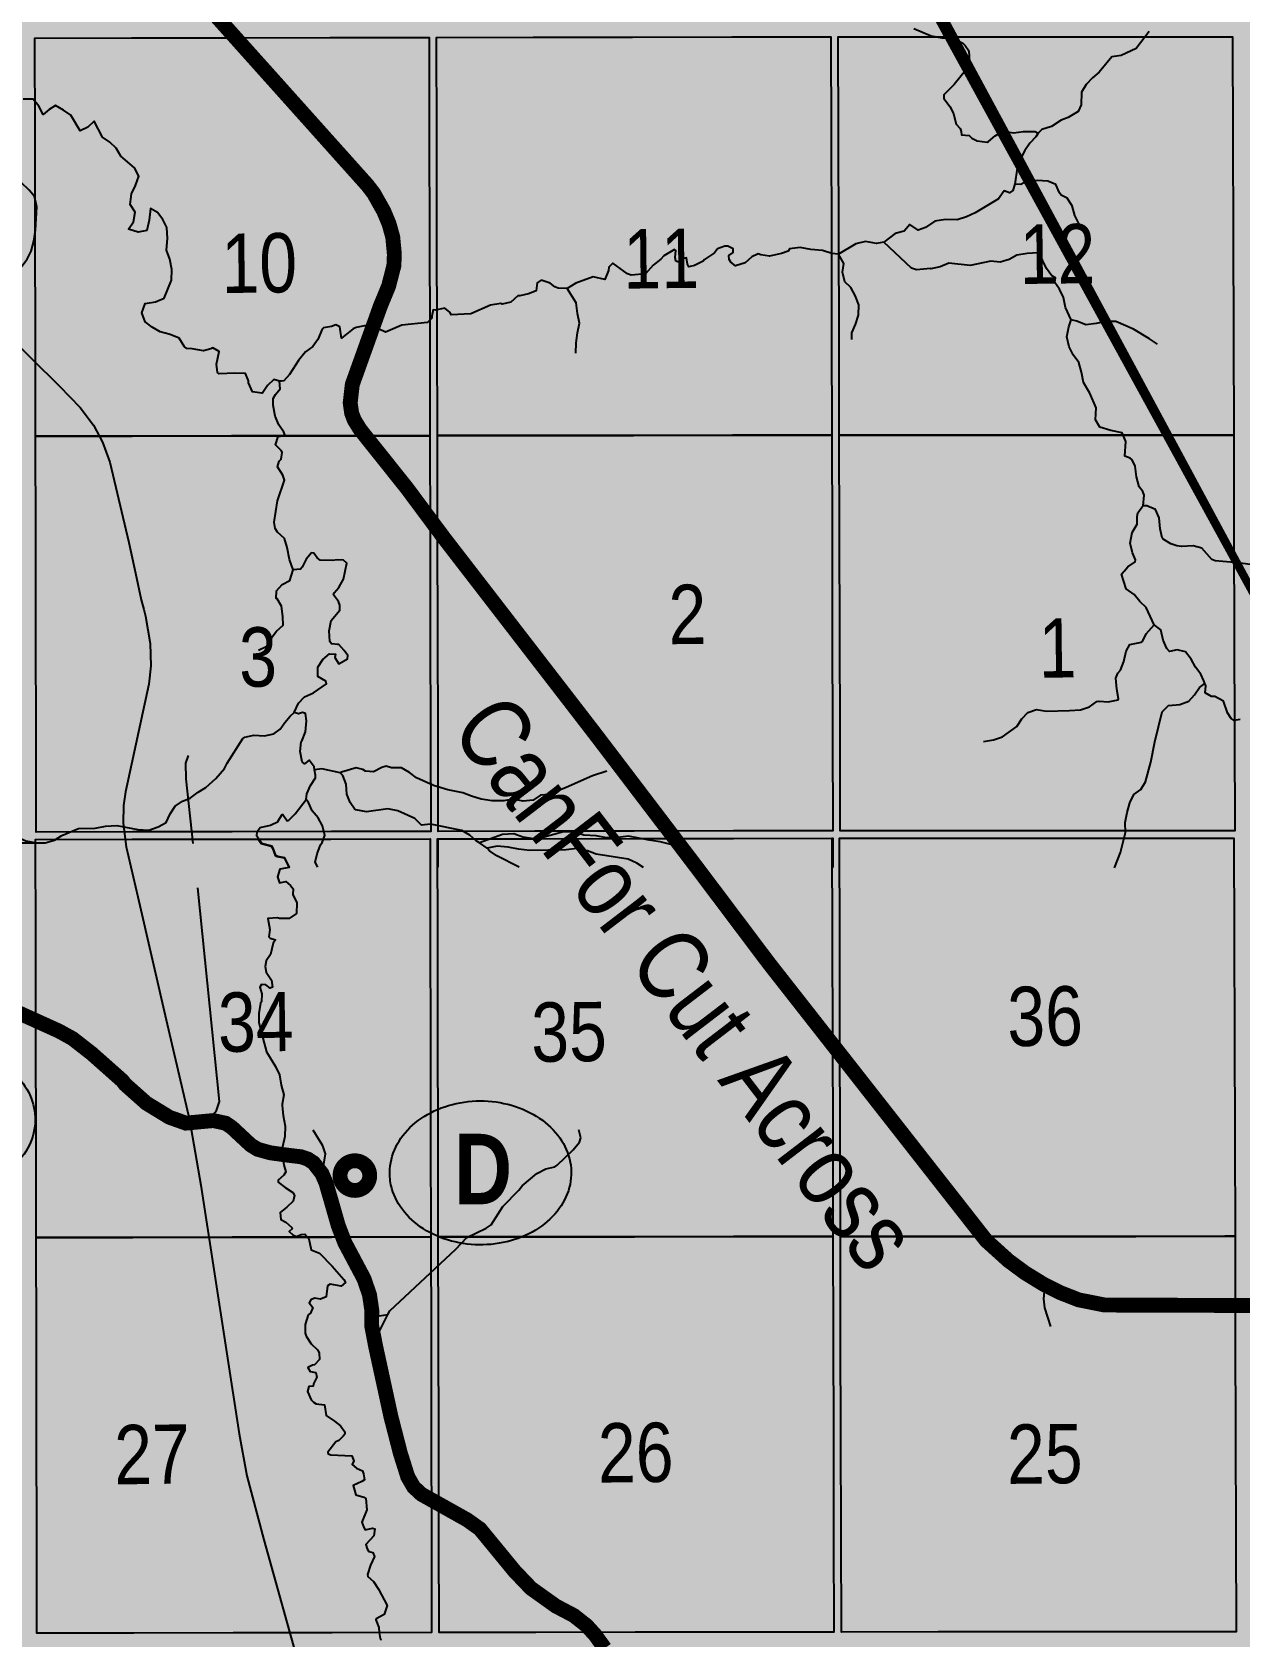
# Model space of a CAD drawing. Extents: x 399452 to 415540, y 6060435 to 6067869.
# Drawn here: x 410398.9 to 410561.2, y 6062655.2 to 6062870.9 of the extents above; entities that cross this region are included whole.
import ezdxf
from ezdxf.enums import TextEntityAlignment as Align

# ---------------------------------------------------------------- set-up
doc = ezdxf.new("R2010")
doc.units = 0
doc.header["$LTSCALE"] = 5
doc.linetypes.add('DASHED2', pattern=[9.525, 6.35, -3.175])
for name, color, linetype in [('33', 20, 'Continuous'), ('39', 28, 'Continuous'), ('P-PROPOSED', 10, 'Continuous'), ('Quarters', 8, 'Continuous'), ('RoadSeg', 57, 'DASHED2'), ('T-WATER', 160, 'Continuous')]:
    doc.layers.add(name, color=color, linetype=linetype)
doc.layers.add('ROUTE-MAP-BACKGROUND-H', color=7, linetype='Continuous', true_color=0xf0ebff)
doc.styles.add('120', font='ARIALN.TTF', dxfattribs={"height": 13})
doc.styles.add('BOLD', font='ARIALNB.TTF')
doc.styles.add('TXT', font='ARIALN.TTF', dxfattribs={"height": 0.2})
doc.linetypes.add('TRACKS', pattern='A,3.81,[130,ltypeshp1.shx,S=6.35,R=0,X=0,Y=0],3.81', length=7.62)

# ---------------------------------------------------------------- blocks, each defined once
blk = doc.blocks.new('AA')
at = {"const_width": 4}
blk.add_lwpolyline([(-1, 0, 1), (1, 0, 1)], format="xyb", close=True, dxfattribs=at)
blk.add_circle((0, 0), 2)
blk = doc.blocks.new('Route_Letters')
h = blk.add_hatch(color=255)
h.dxf.hatch_style = 1
edge = h.paths.add_edge_path()
edge.add_ellipse((-0.12, 0.46), major_axis=(-11.97, 0), ratio=0.789318, start_angle=0, end_angle=360)
at = {"color": 5}
blk.add_open_spline([(-12.34, 0.46), (-12.34, -0.25), (-12.24, -0.97), (-11.72, -2.79), (-11.14, -3.88), (-9.56, -5.81), (-8.54, -6.66), (-6.22, -8.02), (-4.9, -8.54), (-2.12, -9.17), (-0.66, -9.3), (2.22, -9.13), (3.64, -8.84), (6.27, -7.89), (7.48, -7.22), (9.54, -5.6), (10.38, -4.64), (11.6, -2.54), (11.97, -1.4), (12.18, 0.91), (12.02, 2.08), (11.2, 4.3), (10.54, 5.35), (8.8, 7.2), (7.72, 7.99), (5.29, 9.24), (3.93, 9.68), (1.11, 10.18), (-0.35, 10.23), (-3.22, 9.91), (-4.61, 9.55), (-7.16, 8.47), (-8.32, 7.75), (-10.24, 6.02), (-11, 5.02), (-12.05, 2.86), (-12.32, 1.7), (-12.34, 0.52), (-12.34, 0.49), (-12.34, 0.46)], degree=3, knots=[0, 0, 0, 0, 0.219529, 0.219529, 0.575727, 0.575727, 0.931924, 0.931924, 1.288121, 1.288121, 1.644318, 1.644318, 2.000515, 2.000515, 2.356712, 2.356712, 2.712909, 2.712909, 3.069107, 3.069107, 3.425304, 3.425304, 3.781501, 3.781501, 4.137698, 4.137698, 4.493895, 4.493895, 4.850092, 4.850092, 5.20629, 5.20629, 5.562487, 5.562487, 5.918684, 5.918684, 6.274881, 6.274881, 6.283185, 6.283185, 6.283185, 6.283185], dxfattribs=at)
at = {"color": 14, "style": 'BOLD'}
blk.add_attdef('A', text='', height=9.5, dxfattribs=at).set_placement((0.22, 0.98), align=Align.MIDDLE)

msp = doc.modelspace()

# ---------------------------------------------------------------- hatches: boundary and pattern name
at = {"layer": 'ROUTE-MAP-BACKGROUND-H'}
h = msp.add_hatch(color=256, dxfattribs=at)
h.dxf.hatch_style = 1
h.paths.add_polyline_path([(410779.995, 6062481.762), (410779.995, 6063736.327), (409587.427, 6063736.085), (409587.427, 6062481.762)])

# ---------------------------------------------------------------- linework, layer by layer
at = {"color": 1, "flags": 128}
msp.add_lwpolyline([(410235.751, 6063398.215, 6, 0, 0), (410634.535, 6062663.595, 0, 0, 0)], format="xyseb", dxfattribs=at)
at = {"layer": '39', "linetype": 'TRACKS', "flags": 128}
msp.add_lwpolyline([(409797.559, 6063318.255), (409796.813, 6063320.204), (409796.653, 6063321.348), (409796.655, 6063322.294), (409796.999, 6063323.422), (409797.147, 6063323.789), (409798.227, 6063326.355), (409798.167, 6063328.628), (409798.071, 6063329.306), (409797.373, 6063330.832), (409792.695, 6063337.942), (409791.932, 6063339.087), (409791.38, 6063339.836), (409790.306, 6063340.7), (409789.493, 6063341.167), (409786.481, 6063342.162), (409785.423, 6063342.659), (409784.87, 6063343.14), (409784.138, 6063343.791), (409783.05, 6063345.318), (409783.501, 6063343.214), (409784.05, 6063340.658), (409785.021, 6063337.79), (409786.172, 6063335.162), (409787.552, 6063332.759), (409789.485, 6063329.946), (409793.481, 6063324.164), (409797.559, 6063318.255), (409801.084, 6063313.081), (409802.188, 6063311.286), (409803.227, 6063309.35), (409804.412, 6063306.765), (409805.335, 6063303.869), (409810.808, 6063278.775), (409811.325, 6063276.502), (409812.245, 6063272.294), (409813.166, 6063268.198), (409814.329, 6063262.988), (409814.522, 6063261.703), (409814.68, 6063259.444), (409814.728, 6063258.88), (409814.681, 6063252.006), (409814.788, 6063233.304), (409815.044, 6063231.144), (409815.432, 6063229.477), (409816.259, 6063226.963), (409816.729, 6063225.904), (409817.607, 6063224.42), (409818.842, 6063222.611), (409820.225, 6063221.097), (409821.756, 6063219.796), (409822.781, 6063218.806), (409825.028, 6063217.009), (409836.996, 6063207.415), (409850.513, 6063196.564), (409857.517, 6063190.961), (409868.172, 6063183.674), (409880.636, 6063175.17), (409886.388, 6063171.237), (409907.525, 6063156.822), (409915.169, 6063151.419), (409920.319, 6063147.925), (409924.411, 6063145.535), (409926.058, 6063144.558), (409932.073, 6063140.923), (409932.791, 6063140.499), (409942.638, 6063134.756), (409946.552, 6063132.479), (409964.798, 6063121.731), (409966.527, 6063120.713), (409988.87, 6063107.777), (409999.521, 6063101.529), (410002, 6063100.059), (410010.531, 6063095.056), (410013.109, 6063093.657), (410013.435, 6063093.488), (410016.976, 6063092.031), (410022.165, 6063090.616), (410027.778, 6063089.498), (410031.694, 6063088.366), (410033.979, 6063087.348), (410035.006, 6063086.713), (410036.932, 6063085.244), (410038.677, 6063083.634), (410040.195, 6063081.784), (410041.532, 6063079.709), (410043.196, 6063076.307), (410043.701, 6063075.093), (410045.854, 6063070.505), (410046.474, 6063069.447), (410047.225, 6063068.501), (410051.892, 6063063.037), (410053.752, 6063061.54), (410055.711, 6063060.524), (410055.956, 6063060.396), (410058.552, 6063059.619), (410062.733, 6063058.786), (410063.991, 6063058.405), (410066.13, 6063057.163), (410067.061, 6063056.372), (410067.812, 6063055.427), (410068.433, 6063054.397), (410068.971, 6063053.253), (410069.803, 6063050.741), (410070.047, 6063049.302), (410070.455, 6063048.017), (410071.401, 6063045.59), (410073.588, 6063040.961), (410075.286, 6063037.602), (410076.07, 6063036.699), (410076.478, 6063036.318), (410076.756, 6063036.064), (410076.936, 6063035.895), (410078.782, 6063034.399), (410082.755, 6063031.551), (410085.41, 6063029.246), (410087.055, 6063027.521), (410087.789, 6063026.547), (410088.392, 6063025.459), (410089.467, 6063023.2), (410090.331, 6063020.673), (410091, 6063017.978), (410091.929, 6063013.871), (410093.005, 6063009.834), (410094.456, 6063006.192), (410096.201, 6063002.902), (410096.707, 6063001.688), (410097.033, 6063000.347), (410097.473, 6062999.119), (410097.783, 6062997.764), (410099.235, 6062994.136), (410101.192, 6062990.917), (410102.791, 6062989.165), (410103.623, 6062988.304), (410104.553, 6062987.555), (410106.919, 6062985.901), (410107.653, 6062985.392), (410111.717, 6062982.157), (410113.055, 6062980.674), (410114.1, 6062979.248), (410115.063, 6062977.582), (410115.879, 6062975.902), (410116.369, 6062974.462), (410116.989, 6062972.247), (410117.25, 6062970.708), (410117.332, 6062969.354), (410117.267, 6062966.447), (410116.924, 6062964.444), (410116.532, 6062962.681), (410115.928, 6062961.087), (410114.98, 6062959.07), (410111.779, 6062952.697), (410110.897, 6062950.666), (410110.276, 6062948.805), (410109.916, 6062947.042), (410109.736, 6062945.123), (410109.784, 6062943.599), (410109.996, 6062941.709), (410110.191, 6062940.805), (410110.876, 6062938.279), (410111.497, 6062936.444), (410111.921, 6062935.484), (410113.39, 6062932.9), (410114.908, 6062930.725), (410116.068, 6062929.567), (410117.26, 6062928.578), (410118.779, 6062927.504), (410121.115, 6062926.288), (410122.862, 6062925.581), (410125.77, 6062924.858), (410130.949, 6062924.67), (410133.709, 6062925.162), (410134.347, 6062925.274), (410136.34, 6062925.894), (410136.601, 6062925.978), (410136.862, 6062926.049), (410139.852, 6062926.978), (410142.645, 6062927.612), (410144.295, 6062927.738), (410149.212, 6062927.849), (410152.854, 6062928.06), (410155.468, 6062928.61), (410162.735, 6062931.234), (410165.348, 6062931.841), (410176.992, 6062932.874), (410179.392, 6062932.847), (410180.879, 6062932.777), (410186.988, 6062932.497), (410193.315, 6062933.176), (410196.159, 6062932.866), (410198.284, 6062932.203), (410199.609, 6062931.512), (410200.181, 6062931.16), (410200.688, 6062930.835), (410201.996, 6062929.692), (410203.091, 6062928.423), (410209.124, 6062921.933), (410210.187, 6062921.058), (410212.574, 6062919.351), (410213.767, 6062918.717), (410226.553, 6062912.484), (410227.779, 6062911.949), (410228.956, 6062911.554), (410230.117, 6062911.343), (410231.261, 6062911.245), (410232.422, 6062911.302), (410236.95, 6062911.812), (410238.258, 6062911.855), (410239.631, 6062911.771), (410240.988, 6062911.461), (410242.083, 6062911.038), (410243.114, 6062910.488), (410244.111, 6062909.826), (410245.158, 6062908.909), (410246.09, 6062907.781), (410248.986, 6062903.337), (410250.229, 6062901.588), (410250.965, 6062900.911), (410252.421, 6062899.769), (410253.778, 6062899.05), (410258.013, 6062897.316), (410263.442, 6062895.147), (410265.944, 6062894.711), (410267.987, 6062894.797), (410270.194, 6062895.504), (410272.269, 6062896.606), (410274.116, 6062897.285), (410275.946, 6062898.176), (410277.777, 6062898.826), (410281.063, 6062899.379), (410283.024, 6062899.493), (410286.441, 6062899.863), (410287.503, 6062899.977), (410291.819, 6062900.009), (410293.715, 6062899.855), (410295.923, 6062899.561), (410296.184, 6062899.519), (410301.237, 6062898.507), (410307.402, 6062896.058), (410309.267, 6062895.001), (410310.673, 6062894), (410312.261, 6062892.464), (410313.472, 6062891.068), (410318.544, 6062886.952), (410325.007, 6062882.288), (410327.28, 6062881.119), (410331.631, 6062879.657), (410334.002, 6062878.996), (410337.422, 6062877.081), (410341.056, 6062873.289), (410344.395, 6062869.779), (410347.734, 6062866.763), (410355.653, 6062863.189), (410358.533, 6062861.541), (410360.987, 6062860.359), (410363.147, 6062858.866), (410365.587, 6062856.513), (410370.106, 6062851.947), (410374.479, 6062847.564), (410375.051, 6062847.142), (410376.197, 6062846.297), (410378.505, 6062845.002), (410383.448, 6062842.031), (410385.642, 6062840.313), (410395.011, 6062830.844), (410402.595, 6062823.32), (410405.364, 6062820.446), (410407.15, 6062818.064), (410408.381, 6062815.78), (410409.35, 6062813.072), (410411.919, 6062802.295), (410412.793, 6062798.176), (410413.584, 6062794.578), (410413.913, 6062793.295), (410414.144, 6062792.378), (410414.804, 6062788.738), (410414.874, 6062785.732), (410414.584, 6062783.262), (410411.45, 6062768.778), (410411.191, 6062766.929), (410411.162, 6062764.559), (410411.544, 6062761.398), (410413.109, 6062754.655), (410417.082, 6062737.573), (410419.324, 6062727.981), (410420.082, 6062724.722), (410421.587, 6062715.947), (410426.72, 6062682.526), (410427.745, 6062676.87), (410430.037, 6062668.266), (410434.998, 6062650.424), (410435.394, 6062649.253), (410436.462, 6062646.913), (410437.809, 6062644.897), (410438.613, 6062644.024), (410440.482, 6062642.503), (410443.254, 6062640.124), (410447.157, 6062637.153), (410448.782, 6062635.477), (410450.851, 6062632.617), (410451.212, 6062631.996), (410455.994, 6062623.934), (410461.844, 6062614.124), (410462.419, 6062613.264), (410464.849, 6062610.391), (410467.425, 6062607.926), (410480.49, 6062595.422), (410481.573, 6062594.451), (410482.377, 6062593.564), (410483.905, 6062591.676), (410484.431, 6062590.873), (410485.91, 6062588.548), (410488.328, 6062584.249), (410489.018, 6062583.291), (410490.169, 6062581.233), (410490.794, 6062580.077), (410492.06, 6062578.048), (410492.62, 6062576.878), (410494.15, 6062574.229), (410494.446, 6062573.693), (410495.977, 6062570.267), (410496.357, 6062568.998), (410496.871, 6062566.163), (410500.13, 6062552.765), (410501.752, 6062546.122), (410504.797, 6062533.542), (410505.573, 6062531.018), (410506.513, 6062528.734), (410507.649, 6062526.62), (410511.216, 6062521.774), (410523.088, 6062505.871), (410524.025, 6062504.73), (410527.295, 6062501.309), (410535.593, 6062492.877), (410536.563, 6062491.863), (410544.469, 6062483.6), (410545.948, 6062482.122), (410546.263, 6062481.762)], dxfattribs=at)
at = {"layer": 'P-PROPOSED', "color": 90, "const_width": 1.999, "flags": 128}
for points in [[(410567.268, 6062699.738), (410542.979, 6062699.821), (410539.506, 6062700.513), (410537.091, 6062701.459), (410534.84, 6062702.576), (410532.279, 6062704.151), (410530.049, 6062705.8), (410527.066, 6062708.497), (410497.88, 6062745.757), (410488.216, 6062758.604), (410474.486, 6062776.656), (410454.242, 6062802.904), (410449.278, 6062809.584), (410442.991, 6062817.467), (410442.199, 6062818.747), (410441.847, 6062819.671), (410441.652, 6062821.064), (410441.932, 6062823.531), (410445.701, 6062834.055), (410446.809, 6062836.739), (410447.516, 6062839.481), (410447.583, 6062841.013), (410447.368, 6062843.336), (410446.864, 6062845.122), (410446.164, 6062846.803), (410444.816, 6062849.203), (410443.961, 6062850.316), (410437.929, 6062857.059), (410422.091, 6062874.766)], [(410397.119, 6062739.088), (410402.524, 6062736.642), (410404.375, 6062735.617), (410406.945, 6062733.609), (410411.046, 6062729.971), (410411.422, 6062729.48), (410414.268, 6062726.947), (410417.368, 6062725.05), (410419.579, 6062724.266), (410423.263, 6062724.609), (410424.934, 6062724.246), (410425.777, 6062723.665), (410428.288, 6062721.323), (410429.231, 6062720.745), (410430.903, 6062720.281), (410432.971, 6062719.992), (410433.671, 6062719.907), (410435.072, 6062719.737), (410435.976, 6062719.424), (410436.718, 6062718.941), (410437.846, 6062717.501), (410438.405, 6062716.216), (410440.056, 6062710.465), (410440.935, 6062708.189), (410443.498, 6062703.355), (410444.242, 6062701.209), (410444.552, 6062699.12), (410444.549, 6062698.853), (410444.528, 6062697.092), (410445.052, 6062694.342), (410447.115, 6062684.842), (410448.383, 6062679.914), (410449.381, 6062676.742), (410450.175, 6062675.362), (410451.227, 6062674.387), (410457.351, 6062670.958), (410459.073, 6062669.731), (410463.715, 6062664.076), (410465.925, 6062661.761), (410469.268, 6062659.371), (410471.689, 6062658.092), (410473.414, 6062656.732), (410474.538, 6062655.492), (410475.839, 6062653.691)]]:
    msp.add_lwpolyline(points, dxfattribs=at)
at = {"layer": 'Quarters', "flags": 128}
for points in [[(410452.36, 6062816.649), (410439.032, 6062816.629), (410425.704, 6062816.608), (410412.376, 6062816.587), (410399.382, 6062816.567), (410399.36, 6062829.945), (410399.337, 6062843.323), (410399.315, 6062856.702), (410399.292, 6062870.08), (410412.281, 6062870.1), (410425.604, 6062870.121), (410438.927, 6062870.142), (410452.25, 6062870.163), (410452.278, 6062856.784), (410452.305, 6062843.406), (410452.332, 6062830.028)], [(410506.339, 6062816.735), (410493.012, 6062816.713), (410479.685, 6062816.692), (410466.357, 6062816.671), (410453.363, 6062816.651), (410453.336, 6062830.029), (410453.308, 6062843.408), (410453.281, 6062856.786), (410453.254, 6062870.164), (410466.242, 6062870.185), (410479.565, 6062870.205), (410492.888, 6062870.227), (410506.211, 6062870.248), (410506.243, 6062856.87), (410506.275, 6062843.491), (410506.307, 6062830.113)], [(410560.316, 6062816.725), (410546.989, 6062816.727), (410533.662, 6062816.73), (410520.335, 6062816.732), (410507.343, 6062816.735), (410507.311, 6062830.113), (410507.278, 6062843.491), (410507.246, 6062856.869), (410507.214, 6062870.248), (410520.202, 6062870.246), (410533.524, 6062870.244), (410546.846, 6062870.241), (410560.168, 6062870.239), (410560.205, 6062856.861), (410560.242, 6062843.482), (410560.279, 6062830.104)], [(410452.36, 6062816.649), (410452.387, 6062803.271), (410452.414, 6062789.893), (410452.442, 6062776.514), (410452.469, 6062763.471), (410439.136, 6062763.45), (410425.803, 6062763.429), (410412.471, 6062763.408), (410399.472, 6062763.388), (410399.45, 6062776.432), (410399.427, 6062789.81), (410399.405, 6062803.188), (410399.382, 6062816.567), (410412.376, 6062816.587), (410425.704, 6062816.608), (410439.032, 6062816.629)], [(410506.339, 6062816.735), (410506.371, 6062803.356), (410506.404, 6062789.978), (410506.436, 6062776.6), (410506.467, 6062763.556), (410493.136, 6062763.535), (410479.803, 6062763.513), (410466.471, 6062763.492), (410453.472, 6062763.472), (410453.445, 6062776.516), (410453.418, 6062789.894), (410453.391, 6062803.273), (410453.363, 6062816.651), (410466.357, 6062816.671), (410479.685, 6062816.692), (410493.012, 6062816.713)], [(410560.316, 6062816.725), (410560.353, 6062803.347), (410560.39, 6062789.968), (410560.427, 6062776.589), (410560.463, 6062763.545), (410547.132, 6062763.548), (410533.8, 6062763.551), (410520.468, 6062763.553), (410507.471, 6062763.556), (410507.439, 6062776.6), (410507.407, 6062789.978), (410507.375, 6062803.356), (410507.343, 6062816.735), (410520.335, 6062816.732), (410533.662, 6062816.73), (410546.989, 6062816.727)], [(410452.453, 6062722.339), (410452.481, 6062708.963), (410439.146, 6062708.943), (410425.81, 6062708.922), (410412.475, 6062708.902), (410399.474, 6062708.882), (410399.452, 6062722.257), (410399.429, 6062735.633), (410399.406, 6062749.009), (410399.384, 6062762.384), (410412.38, 6062762.405), (410425.71, 6062762.426), (410439.041, 6062762.446), (410452.371, 6062762.467), (410452.398, 6062749.091), (410452.426, 6062735.715)], [(410506.489, 6062709.048), (410493.155, 6062709.026), (410479.82, 6062709.005), (410466.485, 6062708.985), (410453.484, 6062708.965), (410453.457, 6062722.341), (410453.429, 6062735.717), (410453.402, 6062749.093), (410453.374, 6062762.469), (410466.37, 6062762.489), (410479.7, 6062762.51), (410493.03, 6062762.531), (410506.36, 6062762.553), (410506.392, 6062749.176), (410506.425, 6062735.8), (410506.457, 6062722.424)], [(410560.458, 6062722.425), (410560.495, 6062709.052), (410547.161, 6062709.051), (410533.826, 6062709.05), (410520.492, 6062709.049), (410507.493, 6062709.048), (410507.46, 6062722.424), (410507.428, 6062735.8), (410507.396, 6062749.176), (410507.363, 6062762.552), (410520.358, 6062762.55), (410533.688, 6062762.547), (410547.017, 6062762.545), (410560.346, 6062762.542), (410560.383, 6062749.17), (410560.42, 6062735.797)], [(410452.563, 6062668.836), (410452.59, 6062655.794), (410439.25, 6062655.774), (410425.91, 6062655.754), (410412.57, 6062655.733), (410399.565, 6062655.714), (410399.542, 6062668.755), (410399.52, 6062682.13), (410399.497, 6062695.506), (410399.474, 6062708.882), (410412.475, 6062708.902), (410425.81, 6062708.922), (410439.146, 6062708.943), (410452.481, 6062708.963), (410452.508, 6062695.587), (410452.536, 6062682.212)], [(410506.489, 6062709.048), (410506.522, 6062695.671), (410506.554, 6062682.295), (410506.586, 6062668.919), (410506.618, 6062655.877), (410493.279, 6062655.857), (410479.939, 6062655.836), (410466.599, 6062655.815), (410453.594, 6062655.796), (410453.567, 6062668.837), (410453.539, 6062682.213), (410453.512, 6062695.589), (410453.484, 6062708.965), (410466.485, 6062708.985), (410479.82, 6062709.005), (410493.155, 6062709.026)], [(410560.606, 6062668.935), (410560.642, 6062655.897), (410547.304, 6062655.892), (410533.965, 6062655.887), (410520.626, 6062655.882), (410507.621, 6062655.878), (410507.59, 6062668.919), (410507.557, 6062682.295), (410507.525, 6062695.672), (410507.493, 6062709.048), (410520.492, 6062709.049), (410533.826, 6062709.05), (410547.161, 6062709.051), (410560.495, 6062709.052), (410560.532, 6062695.68), (410560.569, 6062682.308)]]:
    msp.add_lwpolyline(points, close=True, dxfattribs=at)
for points in [[(410453.482, 6062758.648), (410453.474, 6062762.469), (410466.473, 6062762.489), (410479.805, 6062762.51), (410493.138, 6062762.531), (410506.47, 6062762.553), (410506.479, 6062758.613)], [(410559.038, 6062762.542), (410560.346, 6062762.542), (410560.383, 6062749.17), (410560.42, 6062735.797), (410560.458, 6062722.425), (410560.495, 6062709.052), (410559.144, 6062709.052)]]:
    msp.add_lwpolyline(points, dxfattribs=at)
at = {"layer": 'RoadSeg'}
for p, q in [((410464.283, 6062715.248), (410464.77, 6062715.824)), ((410444.602, 6062694.335), (410446.707, 6062698.533))]:
    msp.add_line(p, q, dxfattribs=at)
at = {"layer": 'RoadSeg', "flags": 128}
for points in [[(410635.503, 6062662.611), (410623.182, 6062677.185), (410615.418, 6062685.603), (410610.626, 6062690.325), (410608.328, 6062692.038), (410605.836, 6062693.449), (410602.109, 6062695.066), (410598.858, 6062696.162), (410596.918, 6062696.652), (410592.411, 6062697.388), (410574.33, 6062699.73), (410567.455, 6062699.752), (410543.157, 6062699.83), (410539.682, 6062700.521), (410537.266, 6062701.468), (410535.014, 6062702.584), (410532.452, 6062704.16), (410530.221, 6062705.809), (410527.236, 6062708.506), (410498.03, 6062745.775), (410488.359, 6062758.625), (410474.621, 6062776.681), (410454.363, 6062802.935), (410449.395, 6062809.617), (410443.105, 6062817.501), (410442.312, 6062818.782), (410441.96, 6062819.707), (410441.764, 6062821.1), (410442.044, 6062823.568), (410445.812, 6062834.096), (410446.919, 6062836.782), (410447.626, 6062839.525), (410447.693, 6062841.057), (410447.477, 6062843.382), (410446.973, 6062845.168), (410446.272, 6062846.85), (410444.923, 6062849.25), (410444.068, 6062850.363), (410438.032, 6062857.108), (410422.184, 6062874.818), (410420.509, 6062876.912), (410415.709, 6062882.001), (410414.478, 6062883.538), (410393.689, 6062920.661), (410380.798, 6062943.179), (410374.446, 6062953.957), (410327.737, 6063036.278), (410306.126, 6063074.515), (410304.54, 6063077.11), (410301.874, 6063080.414), (410300.823, 6063081.323), (410298.229, 6063082.798), (410281.159, 6063090.653), (410257.915, 6063100.904), (410227.404, 6063114.894), (410223.974, 6063116.584), (410222.084, 6063117.842), (410220.351, 6063119.502), (410214.808, 6063126.67), (410185.149, 6063166.233), (410171.183, 6063184.535), (410154.408, 6063206.604), (410146.458, 6063218.978), (410145.812, 6063219.63), (410144.668, 6063221.768), (410136.851, 6063234.179), (410099.662, 6063292.913), (410096.912, 6063297.047), (410094.901, 6063299.3), (410093.649, 6063300.304), (410092.301, 6063301.074), (410086.116, 6063304.004), (410083.602, 6063304.881), (410067.551, 6063311.726), (410060.361, 6063314.967), (410053.075, 6063318.072), (410042.018, 6063323.227), (410039.771, 6063324.044), (410038.836, 6063324.191)], [(410635.503, 6062662.611), (410618.821, 6062649.281), (410598.29, 6062632.342), (410565.166, 6062605.321), (410563.005, 6062603.678), (410562.115, 6062603.326), (410561.021, 6062603.137), (410559.017, 6062603.493), (410555.934, 6062604.559), (410531.863, 6062613.227), (410526.565, 6062615.176), (410524.472, 6062616.596), (410523.351, 6062617.67), (410519.627, 6062622.248), (410518.34, 6062623.318), (410515.576, 6062625.022), (410514.156, 6062626.09), (410511.914, 6062628.271), (410508.772, 6062633.66), (410508.126, 6062634.278), (410506.748, 6062634.981), (410504.675, 6062635.435), (410501.944, 6062635.61), (410498.65, 6062635.606), (410497.145, 6062635.973), (410495.823, 6062637.143), (410492.91, 6062641.139), (410491.679, 6062642.677), (410490.968, 6062643.294), (410488.549, 6062644.373), (410485.243, 6062644.968), (410484.27, 6062645.347), (410480.468, 6062647.361), (410478.612, 6062648.619), (410477.521, 6062649.827), (410475.41, 6062653.674), (410474.107, 6062655.476), (410472.983, 6062656.716), (410471.257, 6062658.077), (410468.835, 6062659.356), (410465.49, 6062661.746), (410463.279, 6062664.061), (410458.634, 6062669.717), (410456.911, 6062670.944), (410450.783, 6062674.374), (410449.731, 6062675.349), (410448.936, 6062676.729), (410447.937, 6062679.902), (410446.668, 6062684.832), (410444.602, 6062694.335), (410444.077, 6062697.086), (410444.098, 6062698.848), (410444.101, 6062699.115), (410443.79, 6062701.204), (410443.046, 6062703.351), (410440.481, 6062708.187), (410439.601, 6062710.463), (410437.947, 6062716.216), (410437.388, 6062717.502), (410436.259, 6062718.942), (410435.517, 6062719.425), (410434.612, 6062719.738), (410433.211, 6062719.908), (410432.511, 6062719.993), (410430.442, 6062720.281), (410428.769, 6062720.745), (410427.825, 6062721.324), (410425.313, 6062723.665), (410424.469, 6062724.246), (410422.798, 6062724.61), (410419.113, 6062724.265), (410416.9, 6062725.049), (410413.799, 6062726.946), (410410.951, 6062729.48), (410410.574, 6062729.971), (410406.471, 6062733.61), (410403.9, 6062735.617), (410402.048, 6062736.642), (410396.64, 6062739.089), (410388.894, 6062741.984), (410386.722, 6062742.403), (410384.66, 6062742.393), (410376.412, 6062742.283), (410355.266, 6062742.635), (410346.783, 6062752.597), (410332.203, 6062769.288), (410311.598, 6062792.969), (410297.333, 6062809.668), (410288.024, 6062820.25), (410287.077, 6062820.929), (410286.352, 6062820.647), (410284.724, 6062818.948), (410281.851, 6062816.358), (410278.205, 6062812.587), (410277.875, 6062812.447), (410275.433, 6062809.933), (410274.206, 6062808.176), (410272.873, 6062806.751), (410267.948, 6062802.087), (410267.207, 6062800.907), (410262.923, 6062797.421), (410253.075, 6062787.994), (410241.166, 6062776.926), (410236.963, 6062772.777), (410221.251, 6062788.68), (410220.634, 6062789.532), (410220.657, 6062789.998), (410227.152, 6062795.926), (410241.392, 6062808.475), (410250.965, 6062816.731), (410253.412, 6062819.013), (410255.637, 6062820.757), (410256.254, 6062821.502), (410256.372, 6062822.204), (410256.387, 6062826.197), (410256.255, 6062828.408), (410255.018, 6062829.435), (410256.805, 6062832.322), (410256.255, 6062835.483), (410242.918, 6062847.029), (410240.443, 6062848.679), (410237.412, 6062858.438), (410241.818, 6062859.812)], [(410420.573, 6062761.855), (410419.617, 6062770.517), (410419.572, 6062772.646), (410419.916, 6062773.685)], [(410422.798, 6062724.61), (410423.052, 6062725.181), (410423.701, 6062725.959), (410424.074, 6062727.165), (410420.573, 6062761.855)], [(410437.388, 6062717.502), (410438.093, 6062718.748), (410438.33, 6062720.117), (410437.974, 6062721.207), (410436.698, 6062723.309)], [(410464.77, 6062715.824), (410466.697, 6062717.495), (410467.948, 6062718.12), (410469.139, 6062718.412), (410469.434, 6062718.618), (410471.618, 6062720.694), (410472.429, 6062721.709), (410472.616, 6062722.279), (410472.36, 6062723.371)], [(410446.707, 6062698.533), (410446.963, 6062699.043), (410455.836, 6062707.316), (410457.332, 6062708.912), (410459.934, 6062710.132), (410460.589, 6062710.611), (410462.134, 6062713.04), (410464.283, 6062715.248)], [(410535.766, 6062696.945), (410534.947, 6062699.456), (410534.822, 6062700.651), (410535.014, 6062702.584)], [(410444.098, 6062698.848), (410445.53, 6062698.377), (410446.707, 6062698.533)]]:
    msp.add_lwpolyline(points, dxfattribs=at)
at = {"layer": 'T-WATER'}
for p, q in [((410460.039, 6062761.209), (410459.039, 6062761.933)), ((410432.52, 6062726.662), (410432.564, 6062726.157)), ((410432.574, 6062720.722), (410432.565, 6062720.119))]:
    msp.add_line(p, q, dxfattribs=at)
at = {"layer": 'T-WATER', "flags": 128}
for points in [[(410517.343, 6062871.373), (410519.689, 6062870.378), (410521.115, 6062870.094), (410522.725, 6062869.996), (410523.923, 6062869.404), (410524.249, 6062869.092), (410524.754, 6062868.369), (410524.843, 6062866.863), (410524.308, 6062865.708), (410522.762, 6062863.847), (410521.372, 6062862.474), (410521.381, 6062861.971), (410522.22, 6062860.831), (410522.676, 6062859.88), (410523.023, 6062858.528), (410523.576, 6062857.928), (410523.725, 6062857.521), (410523.765, 6062857.072), (410524.774, 6062856.984), (410525.149, 6062856.615), (410525.863, 6062856.257), (410527.194, 6062856.109), (410527.38, 6062856.178), (410528.288, 6062856.942), (410529.358, 6062857.564), (410530.744, 6062857.337), (410532.068, 6062857.535), (410533.648, 6062857.527), (410534.062, 6062857.298)], [(410548.965, 6062870.974), (410547.205, 6062868.66), (410545.216, 6062867.741), (410543.932, 6062867.54), (410542.23, 6062865.512), (410541.338, 6062864.757), (410540.503, 6062863.833), (410539.875, 6062862.789), (410539.844, 6062861.104), (410539.416, 6062860.196), (410538.104, 6062859.388), (410537.144, 6062859.052), (410535.854, 6062858.213), (410534.532, 6062857.806), (410534.062, 6062857.298)], [(410419.377, 6062828.608), (410418.674, 6062829.74), (410417.477, 6062830.241), (410416.13, 6062830.594), (410415.066, 6062831.221), (410414.118, 6062831.951), (410413.683, 6062833.152), (410414.11, 6062834.397), (410415.496, 6062834.635), (410416.653, 6062835.124), (410417.64, 6062837.56), (410417.684, 6062839.002), (410417.405, 6062840.362), (410416.973, 6062841.59), (410417.131, 6062843.168), (410417.044, 6062844.608), (410416.477, 6062845.7), (410415.763, 6062846.65), (410414.82, 6062847.187), (410414.64, 6062845.625), (410414.329, 6062844.213), (410413.152, 6062844.011), (410411.858, 6062844.417), (410412.55, 6062845.385), (410412.776, 6062846.685), (410412.119, 6062847.712), (410412.254, 6062849.126), (410412.818, 6062850.271), (410413.242, 6062851.537), (410412.66, 6062852.641), (410410.838, 6062854.194), (410410.236, 6062855.271), (410409.367, 6062856.078), (410408.371, 6062856.774), (410407.255, 6062858.922), (410406.407, 6062858.119), (410405.369, 6062857.616), (410404.125, 6062859.712), (410403.131, 6062860.41), (410402.053, 6062861.017), (410401.2, 6062860.503), (410400.401, 6062859.813), (410399.849, 6062860.937), (410399.07, 6062861.85), (410397.712, 6062861.868)], [(410534.062, 6062857.298), (410533.735, 6062856.803), (410532.929, 6062855.954), (410532.251, 6062854.969), (410531.688, 6062853.839), (410531.219, 6062852.593), (410530.916, 6062850.443)], [(410394.744, 6062838.658), (410396.465, 6062838.869), (410397.541, 6062839.427), (410398.279, 6062840.386), (410398.785, 6062841.459), (410399.174, 6062842.784), (410399.367, 6062844.257), (410399.546, 6062847.408), (410399.257, 6062848.77), (410398.527, 6062849.645), (410397.499, 6062850.623)], [(410530.916, 6062850.443), (410530.643, 6062849.577), (410530.223, 6062849.303), (410529.467, 6062849.539), (410528.731, 6062848.496), (410525.589, 6062846.573), (410524.447, 6062846.068), (410523.171, 6062845.674), (410521.622, 6062845.678), (410520.166, 6062845.495), (410518.92, 6062844.646), (410517.923, 6062844.263), (410516.815, 6062845.021), (410516.055, 6062844.141), (410514.85, 6062843.808), (410513.334, 6062842.642)], [(410539.991, 6062844.733), (410539.529, 6062845.169), (410538.97, 6062846.235), (410538.615, 6062847.556), (410537.936, 6062848.561), (410537.138, 6062848.983), (410536.909, 6062849.269), (410536.413, 6062850.422), (410535.366, 6062850.844), (410533.907, 6062850.959), (410532.542, 6062850.867), (410531.713, 6062850.406), (410530.916, 6062850.443)], [(410507.252, 6062841.054), (410506.359, 6062841.12), (410505.067, 6062841.52), (410503.499, 6062841.655), (410502.078, 6062841.922), (410500.635, 6062841.756), (410500.461, 6062841.428), (410499.573, 6062841.116), (410497.95, 6062840.786), (410496.823, 6062840.949), (410496.464, 6062841.083), (410495.594, 6062840.693), (410494.692, 6062839.884), (410493.424, 6062839.475), (410492.764, 6062839.971), (410492.541, 6062840.34), (410492.488, 6062840.868), (410493.106, 6062841.271), (410493.105, 6062841.741), (410492.387, 6062842.135), (410491.992, 6062842.129), (410490.974, 6062841.772), (410490.603, 6062841.232), (410489.256, 6062840.315), (410489.058, 6062840.084), (410487.881, 6062839.51), (410487.135, 6062839.34), (410486.978, 6062839.675), (410486.831, 6062840.564), (410486.352, 6062840.456), (410485.913, 6062839.934), (410485.391, 6062840.081), (410485.289, 6062840.572), (410485.373, 6062841.515), (410485.192, 6062841.658), (410483.762, 6062840.804), (410483.393, 6062840.365), (410482.357, 6062839.541), (410481.298, 6062838.414), (410479.403, 6062838.23), (410478.885, 6062838.385), (410476.909, 6062839.829), (410476.376, 6062839.279), (410476.359, 6062838.84), (410475.845, 6062837.636), (410474.271, 6062838.009), (410471.977, 6062837.157), (410470.775, 6062836.448)], [(410513.334, 6062842.642), (410512.338, 6062842.476), (410510.863, 6062842.751), (410509.572, 6062842.444), (410507.252, 6062841.054)], [(410538.492, 6062832.225), (410537.723, 6062833.863), (410537.455, 6062835.236), (410536.914, 6062836.324), (410536.298, 6062837.215), (410536.397, 6062837.861), (410535.885, 6062838.112), (410535.183, 6062839.102), (410534.658, 6062840.22), (410533.998, 6062841.201), (410532.596, 6062841.125), (410531.179, 6062840.908), (410530.158, 6062840.311), (410528.974, 6062839.962), (410527.687, 6062840.088), (410524.903, 6062839.504), (410522.057, 6062839.814), (410520.889, 6062839.328), (410519.653, 6062839.07), (410519.599, 6062839.117), (410517.726, 6062838.943), (410517.034, 6062839.179), (410513.334, 6062842.642)], [(410509.024, 6062829.591), (410509.018, 6062830.479), (410509.543, 6062831.603), (410509.92, 6062832.849), (410509.961, 6062834.253), (410509.462, 6062835.465), (410508.89, 6062836.569), (410508.1, 6062837.342), (410507.791, 6062838.635), (410507.941, 6062839.785), (410507.252, 6062841.054)], [(410470.775, 6062836.448), (410469.6, 6062836.472), (410469.136, 6062836.656), (410468.516, 6062837.157), (410467.286, 6062837.525), (410466.771, 6062837.193), (410466.647, 6062836.108), (410465.59, 6062835.709), (410464.438, 6062835.441), (410464.158, 6062835.443), (410463.209, 6062834.599), (410462.063, 6062834.335), (410461.887, 6062834.412), (410460.483, 6062834.172), (410457.857, 6062833.01), (410455.233, 6062832.895), (410455.058, 6062833.198), (410454.369, 6062833.777), (410453.041, 6062833.523), (410452.786, 6062833.54), (410452.597, 6062832.716), (410452.637, 6062832.443), (410452.031, 6062831.879), (410448.592, 6062831.496), (410446.382, 6062830.578), (410444.597, 6062831.401), (410443.805, 6062831.465), (410442.434, 6062831.182), (410442.044, 6062830.993), (410440.465, 6062829.747), (410440.277, 6062831.279), (410439.733, 6062831.549), (410439.117, 6062831.337), (410438.08, 6062831.144), (410437.868, 6062830.943), (410437.311, 6062829.588), (410436.643, 6062828.643), (410435.63, 6062827.924), (410434.702, 6062826.77), (410433.506, 6062824.886), (410432.722, 6062824), (410432.401, 6062823.974), (410432.308, 6062823.966), (410432.153, 6062823.953)], [(410471.941, 6062827.74), (410472.005, 6062829.118), (410472.174, 6062830.467), (410472.444, 6062831.781), (410472.159, 6062833.064), (410472.022, 6062834.493), (410470.775, 6062836.448)], [(410548.152, 6062807.208), (410548.291, 6062808.64), (410548.096, 6062809.14), (410547.631, 6062809.795), (410547.284, 6062811.106), (410547.09, 6062812.563), (410546.669, 6062813.399), (410546.424, 6062813.633), (410545.712, 6062813.896), (410545.822, 6062815.862), (410545.327, 6062817.028), (410543.808, 6062817.335), (410542.356, 6062817.814), (410541.738, 6062818.772), (410541.836, 6062820.377), (410540.98, 6062822.344), (410540.165, 6062823.813), (410539.893, 6062825.188), (410539.503, 6062826.492), (410538.775, 6062827.507), (410538.201, 6062828.609), (410537.894, 6062829.942), (410538.197, 6062831.293), (410538.492, 6062832.225)], [(410550.072, 6062828.924), (410549.016, 6062829.672), (410546.854, 6062830.962), (410544.472, 6062831.988), (410543.175, 6062831.988), (410541.852, 6062831.712), (410540.441, 6062831.533), (410539.27, 6062832.051), (410538.492, 6062832.225)], [(410432.153, 6062823.953), (410431.401, 6062824.208), (410430.547, 6062823.396), (410429.93, 6062822.456), (410429.782, 6062822.368), (410428.536, 6062822.555), (410427.991, 6062823.77), (410427.977, 6062824.023), (410427.575, 6062824.986), (410426.138, 6062825.06), (410424.054, 6062824.954), (410423.842, 6062825.153), (410423.687, 6062826.236), (410424.05, 6062827.94), (410423.183, 6062828.464), (410422.952, 6062828.324), (410421.943, 6062828.072), (410420.428, 6062828.336), (410419.729, 6062828.381), (410419.377, 6062828.608)], [(410433.993, 6062798.615), (410433.518, 6062800.02), (410433.189, 6062801.628), (410432.842, 6062802.811), (410431.908, 6062803.698), (410431.573, 6062804.178), (410431.422, 6062805.032), (410431.888, 6062807.904), (410432.829, 6062810.651), (410432.595, 6062811.336), (410431.904, 6062812.443), (410432.093, 6062813.207), (410432.376, 6062813.491), (410432.526, 6062814.369), (410432.407, 6062814.596), (410431.626, 6062815.416), (410431.972, 6062816.527), (410432.902, 6062816.676), (410432.725, 6062817.108), (410432.067, 6062818.125), (410431.564, 6062819.281), (410431.316, 6062820.733), (410431.316, 6062821.639), (410431.637, 6062822.164), (410432.248, 6062822.939), (410432.153, 6062823.953)], [(410549.633, 6062791.233), (410548.577, 6062793.58), (410547.697, 6062794.385), (410546.949, 6062795.307), (410545.879, 6062796.058), (410545.241, 6062798.026), (410545.497, 6062798.362), (410545.624, 6062798.447), (410546.086, 6062799.014), (410547.087, 6062799.687), (410547.141, 6062799.964), (410546.731, 6062800.901), (410546.422, 6062802.225), (410546.679, 6062803.64), (410547.374, 6062804.77), (410547.352, 6062805.768), (410547.432, 6062806.264), (410548.013, 6062807.098), (410548.152, 6062807.208)], [(410574.956, 6062795.404), (410573.621, 6062795.471), (410572.23, 6062795.755), (410569.919, 6062796.762), (410567.705, 6062797.979), (410566.33, 6062798.312), (410565.134, 6062798.827), (410563.826, 6062799.167), (410560.916, 6062799.557), (410557.839, 6062799.824), (410557.387, 6062800.03), (410556.036, 6062801.524), (410554.874, 6062801.856), (410553.305, 6062801.769), (410552.699, 6062801.846), (410551.885, 6062802.126), (410550.839, 6062802.743), (410550.693, 6062802.912), (410550.464, 6062804.137), (410550.329, 6062805.626), (410549.798, 6062806.709), (410548.644, 6062807.2), (410548.152, 6062807.208)], [(410434.116, 6062779.429), (410434.693, 6062780.703), (410435.508, 6062781.565), (410436.741, 6062782.102), (410438.474, 6062783.281), (410438.356, 6062783.661), (410437.286, 6062784.27), (410437.301, 6062785.542), (410437.959, 6062786.563), (410438.864, 6062787.324), (410439.662, 6062787.288), (410439.588, 6062786.836), (410440.131, 6062785.969), (410441.28, 6062786.657), (410441.325, 6062787.086), (410440.861, 6062787.782), (410440.132, 6062788.603), (410439.997, 6062788.565), (410439.149, 6062788.693), (410438.935, 6062788.985), (410438.841, 6062790.409), (410439.115, 6062791.825), (410440.254, 6062793.193), (410440.28, 6062793.868), (410440.098, 6062794.353), (410439.415, 6062795.251), (410439.499, 6062795.516), (410440.129, 6062796.255), (410440.741, 6062797.386), (410441.217, 6062799.514), (410440.754, 6062799.908), (410439.972, 6062799.97), (410439.239, 6062799.867), (410437.611, 6062799.931), (410437.201, 6062800.235), (410436.785, 6062800.855), (410436.473, 6062800.905), (410435.719, 6062800.075), (410435.221, 6062798.971), (410434.973, 6062798.705), (410433.993, 6062798.615)], [(410429.338, 6062787.839), (410430.461, 6062788.346), (410431.024, 6062789.453), (410431.77, 6062790.373), (410432.628, 6062791.17), (410432.602, 6062792.33), (410432.441, 6062793.754), (410431.824, 6062794.729), (410431.701, 6062794.759), (410431.745, 6062795.801), (410432.492, 6062796.633), (410433.564, 6062797.178), (410433.993, 6062798.615)], [(410526.698, 6062775.535), (410528.069, 6062775.757), (410529.272, 6062776.166), (410531.186, 6062777.581), (410531.855, 6062778.597), (410532.658, 6062779.435), (410533.818, 6062779.848), (410535.164, 6062779.625), (410538.269, 6062779.701), (410539.755, 6062779.825), (410540.94, 6062780.227), (410541.925, 6062780.911), (410542.257, 6062780.99), (410543.443, 6062780.881), (410544.803, 6062781.166), (410544.854, 6062781.262), (410544.624, 6062782.576), (410544.499, 6062784.046), (410544.75, 6062784.73), (410545.101, 6062785.146), (410545.568, 6062786.302), (410545.865, 6062787.684), (410546.372, 6062788.584), (410547.946, 6062788.894), (410548.084, 6062789.008), (410548.566, 6062790.028), (410549.633, 6062791.233)], [(410556.457, 6062783.343), (410556.318, 6062783.682), (410555.92, 6062784.59), (410555.171, 6062785.554), (410554.609, 6062786.632), (410553.852, 6062787.582), (410552.739, 6062787.876), (410551.713, 6062787.658), (410551.356, 6062788.033), (410550.825, 6062789.184), (410550.523, 6062790.539), (410549.633, 6062791.233)], [(410544.306, 6062758.587), (410545.095, 6062760.647), (410545.766, 6062763.306), (410545.733, 6062764.659), (410545.99, 6062766.015), (410546.367, 6062767.286), (410546.892, 6062768.445), (410547.833, 6062769.1), (410548.49, 6062770.112), (410549.196, 6062772.772), (410549.711, 6062775.527), (410550.709, 6062779.527), (410551.573, 6062780.366), (410553.081, 6062780.516), (410554.298, 6062780.962), (410555.06, 6062781.811), (410555.708, 6062782.817), (410556.457, 6062783.343)], [(410561.174, 6062778.498), (410560.393, 6062778.352), (410559.976, 6062778.641), (410559.505, 6062779.411), (410558.943, 6062780.991), (410557.765, 6062781.598), (410557.344, 6062781.616), (410556.486, 6062782.094), (410556.578, 6062783.051), (410556.457, 6062783.343)], [(410427.51, 6062776.153), (410428.709, 6062776.395), (410430.154, 6062776.3), (410431.395, 6062776.574), (410432.258, 6062777.195), (410432.871, 6062778.098), (410433.6, 6062778.933), (410434.116, 6062779.429)], [(410436.878, 6062771.746), (410436.803, 6062772.134), (410436.139, 6062773.026), (410435.516, 6062772.54), (410435.199, 6062772.816), (410434.949, 6062774.185), (410435.05, 6062775.494), (410435.154, 6062775.604), (410435.627, 6062776.836), (410435.802, 6062778.342), (410435.64, 6062779.317), (410435.234, 6062779.464), (410434.685, 6062779.261), (410434.116, 6062779.429)], [(410405.161, 6062763.848), (410407.374, 6062763.899), (410408.783, 6062764.157), (410410.306, 6062764.241), (410413.148, 6062763.746), (410414.613, 6062763.624), (410415.869, 6062764.061), (410416.938, 6062764.67), (410417.471, 6062765.846), (410418.134, 6062766.86), (410419.126, 6062767.518), (410420.14, 6062767.941), (410421.208, 6062768.759), (410422.276, 6062769.385), (410423.597, 6062770.568), (410424.785, 6062771.938), (410425.139, 6062772.648), (410427.24, 6062775.967), (410427.51, 6062776.153)], [(410435.728, 6062767.734), (410435.838, 6062768.526), (410436.336, 6062769.642), (410436.973, 6062770.652), (410437.012, 6062771.047), (410436.878, 6062771.746)], [(410440.296, 6062771.359), (410437.846, 6062771.898), (410436.878, 6062771.746)], [(410454.763, 6062769.047), (410452.829, 6062769.617), (410450.567, 6062770.68), (410449.633, 6062771.401), (410448.537, 6062772.022), (410447.199, 6062772.023), (410446.492, 6062772.233), (410445.897, 6062772.043), (410444.787, 6062771.478), (410443.696, 6062771.571), (410443.367, 6062771.789), (410442.463, 6062772.013), (410440.486, 6062771.416), (410440.296, 6062771.359)], [(410459.039, 6062761.933), (410458.592, 6062762.213), (410457.708, 6062762.977), (410456.646, 6062763.579), (410452.458, 6062764.444), (410451.232, 6062764.306), (410450.321, 6062765.195), (410448.03, 6062766.249), (410446.723, 6062766.488), (410443.834, 6062766.12), (410442.404, 6062766.373), (410442.209, 6062766.523), (410441.627, 6062767.359), (410441.184, 6062768.462), (410441.116, 6062769.831), (410440.681, 6062770.972), (410440.296, 6062771.359)], [(410476.112, 6062771.58), (410474.175, 6062770.918), (410470.679, 6062769.377), (410468.337, 6062768.416), (410467.227, 6062768.324), (410466.221, 6062767.645), (410464.87, 6062767.511), (410463.486, 6062767.787), (410462.297, 6062767.557), (410460.699, 6062767.562), (410459.25, 6062767.809), (410457.94, 6062768.192), (410456.789, 6062768.658), (410454.763, 6062769.047)], [(410382.558, 6062769.125), (410383.332, 6062769.001), (410384.589, 6062768.612), (410385.588, 6062767.939), (410386.452, 6062767.158), (410387.409, 6062766.503), (410388.551, 6062765.986), (410389.837, 6062765.604), (410391.267, 6062765.392), (410392.422, 6062764.878), (410393.383, 6062764.143), (410395.796, 6062763.237), (410398.078, 6062762.192), (410399.535, 6062761.933)], [(410433.513, 6062758.662), (410432.874, 6062759.932), (410431.92, 6062760.084), (410431.66, 6062760.225), (410431.314, 6062761.223), (410431.149, 6062761.464), (410429.781, 6062761.842), (410429.11, 6062762.815), (410429.176, 6062763.447), (410429.567, 6062764.015), (410430.926, 6062764.326), (410431.992, 6062764.809), (410431.974, 6062764.903), (410432.526, 6062765.754), (410432.622, 6062765.728), (410433.163, 6062764.908), (410433.414, 6062764.994), (410434.262, 6062765.814), (410435.728, 6062767.734)], [(410437.325, 6062758.659), (410436.926, 6062759.332), (410437.218, 6062760.45), (410437.678, 6062761.682), (410437.886, 6062761.988), (410438.246, 6062762.919), (410437.932, 6062764.21), (410437.347, 6062765.29), (410436.552, 6062766.219), (410436.034, 6062767.354), (410435.728, 6062767.734)], [(410387.416, 6062758.693), (410387.533, 6062758.767), (410388.286, 6062759.72), (410389.222, 6062760.461), (410390.322, 6062760.987), (410391.59, 6062761.305), (410394.519, 6062761.575), (410395.925, 6062761.85), (410397.509, 6062761.949), (410399.535, 6062761.933)], [(410399.535, 6062761.933), (410400.095, 6062761.929), (410400.679, 6062761.924), (410401.939, 6062762.272), (410402.897, 6062762.925), (410405.161, 6062763.848)], [(410429.266, 6062762.457), (410429.686, 6062761.842), (410431.056, 6062761.464), (410431.222, 6062761.223), (410431.565, 6062760.226), (410431.825, 6062760.085), (410432.779, 6062759.933), (410433.438, 6062758.624), (410432.179, 6062758.388), (410431.894, 6062757.368), (410432.152, 6062756.572), (410432.997, 6062756.741), (410433.652, 6062756.198), (410433.991, 6062755.759), (410433.929, 6062754.972), (410434.491, 6062753.877), (410434.454, 6062752.426), (410433.458, 6062751.771), (410432.159, 6062751.762), (410431.906, 6062751.848), (410430.58, 6062751.747), (410430.874, 6062750.286), (410430.725, 6062749.299), (410430.89, 6062749.124), (410431.61, 6062748.884), (410431.319, 6062748.449), (410430.963, 6062746.911), (410430.344, 6062746.068), (410430.211, 6062745.334), (410430.365, 6062744.56), (410431.093, 6062743.464), (410431.201, 6062742.529), (410430.923, 6062742.415), (410430.311, 6062742.846), (410429.732, 6062742.904), (410429.528, 6062742.558), (410429.774, 6062741.653), (410429.755, 6062740.551), (410429.624, 6062740.401), (410429.4, 6062739), (410429.376, 6062737.799), (410429.934, 6062735.704)], [(410484.736, 6062761.712), (410483.291, 6062762.072), (410481.789, 6062762.276), (410479.023, 6062762.846), (410477.589, 6062762.661), (410476.097, 6062762.619), (410474.685, 6062762.882), (410473.041, 6062762.955), (410471.721, 6062763.352), (410470.294, 6062763.413), (410467.687, 6062762.686), (410466.336, 6062762.453), (410464.836, 6062762.681), (410463.626, 6062763.12), (410462.085, 6062763.069), (410459.039, 6062761.933)], [(410481.028, 6062758.63), (410480.139, 6062759.193), (410478.989, 6062759.737), (410474.706, 6062760.403), (410473.504, 6062760.87), (410472.103, 6062761.182), (410470.651, 6062761.005), (410465.797, 6062760.917), (410464.234, 6062761.067), (410462.878, 6062761.354), (410461.381, 6062761.49), (410460.039, 6062761.209)], [(410464.346, 6062758.641), (410461.367, 6062760.198), (410460.34, 6062760.859), (410460.039, 6062761.209)], [(410429.934, 6062735.704), (410429.934, 6062735.703), (410430.426, 6062733.848), (410431.621, 6062731.865), (410432.146, 6062730.742), (410432.399, 6062729.369), (410432.745, 6062728.057), (410432.529, 6062726.829)], [(410432.529, 6062726.829), (410432.513, 6062726.743), (410432.52, 6062726.662)], [(410432.564, 6062726.157), (410432.642, 6062725.272), (410432.911, 6062723.862), (410432.862, 6062722.473), (410432.58, 6062721.091), (410432.574, 6062720.722)], [(410432.565, 6062720.119), (410432.558, 6062719.667), (410432.778, 6062718.465), (410433.026, 6062717.715), (410432.733, 6062717.28), (410431.987, 6062716.616), (410431.982, 6062716.345), (410432.915, 6062715.611), (410433.925, 6062714.951), (410434.161, 6062714.558), (410433.993, 6062713.797), (410433.151, 6062712.978), (410432.238, 6062712.262), (410432.325, 6062711.294), (410433.015, 6062710.965), (410433.814, 6062710.25), (410433.859, 6062710.056), (410433.441, 6062709.714), (410433.948, 6062709.257), (410434.383, 6062709.018), (410435.082, 6062709.317), (410435.546, 6062709.338), (410435.875, 6062708.963), (410435.877, 6062708.961)], [(410435.877, 6062708.961), (410436.107, 6062708.695), (410436.396, 6062707.256), (410437.537, 6062706.771), (410439.209, 6062705.042), (410440.815, 6062703.264), (410441.011, 6062702.846), (410440.425, 6062702.35), (410438.972, 6062702.615), (410438.605, 6062702.383), (410438.403, 6062700.916), (410437.656, 6062700.598), (410436.851, 6062700.758), (410436.36, 6062700.512), (410436.134, 6062700.101), (410436.614, 6062699.504), (410436.338, 6062698.734), (410436.015, 6062698.483)], [(410436.015, 6062698.483), (410435.617, 6062697.187), (410435.615, 6062696.635), (410435.612, 6062696.038), (410435.736, 6062695.656), (410436.391, 6062694.617), (410437.281, 6062693.777), (410437.47, 6062693.402), (410437.527, 6062692.501), (410436.835, 6062691.795), (410436.566, 6062691.736), (410435.976, 6062691.408), (410436.289, 6062690.903), (410437.027, 6062690.746), (410437.172, 6062690.143), (410436.713, 6062689.213), (410436.665, 6062688.934), (410436.102, 6062688.876), (410435.915, 6062688.219), (410436.428, 6062687.07), (410436.717, 6062686.745), (410437.062, 6062686.561), (410438.192, 6062686.403), (410438.439, 6062684.966), (410439.53, 6062684.234), (410440.329, 6062683.572), (410440.934, 6062682.764), (410440.942, 6062682.469), (410440.698, 6062682.217)], [(410440.698, 6062682.217), (410440.697, 6062682.216), (410440.13, 6062681.624), (410439.708, 6062681.452), (410438.64, 6062680.057), (410438.699, 6062679.803), (410439.069, 6062679.688), (410441.878, 6062679.561), (410442.144, 6062678.88), (410441.933, 6062678.38), (410442.479, 6062677.9), (410443.301, 6062677.553), (410443.449, 6062677.15), (410443.577, 6062676.325), (410443.216, 6062676.098), (410442.047, 6062675.556), (410442.41, 6062674.333), (410443.499, 6062673.981), (410443.755, 6062673.8), (410443.905, 6062672.297), (410443.196, 6062670.662), (410443.484, 6062669.902), (410443.682, 6062669.589), (410444.656, 6062669.823), (410444.974, 6062669.737), (410444.932, 6062669.451), (410444.846, 6062668.795), (410443.765, 6062667.618), (410443.933, 6062667.045), (410444.143, 6062666.718), (410444.699, 6062666.583), (410444.926, 6062666.014), (410444.394, 6062664.864), (410443.982, 6062663.612), (410444.022, 6062663.335), (410444.795, 6062662.656), (410445.451, 6062661.649), (410446.637, 6062659.438), (410446.199, 6062658.228), (410445.148, 6062657.655), (410445.079, 6062657.512), (410445.476, 6062656.465), (410445.563, 6062655.813), (410445.563, 6062655.807)], [(410445.563, 6062655.807), (410445.68, 6062655.011), (410445.746, 6062654.808), (410445.747, 6062654.804)]]:
    msp.add_lwpolyline(points, dxfattribs=at)

# ---------------------------------------------------------------- block references
at = {"xscale": 0.9970985282180349, "yscale": 0.9970985282180349, "zscale": 0.9970985282180349, "rotation": 1.221762929776646}
msp.add_blockref('Route_Letters', (410387.288, 6062724.212), dxfattribs=at).add_auto_attribs({'A': 'E'})
at = {"xscale": 0.9970985282180359, "yscale": 0.9970985282180359, "zscale": 0.9970985282180359}
msp.add_blockref('Route_Letters', (410459.265, 6062717.122), dxfattribs=at).add_auto_attribs({'A': 'D'})
at = {"xscale": 0.9970985282180349, "yscale": 0.9970985282180349, "zscale": 0.9970985282180349, "rotation": 1.221762929776646}
msp.add_blockref('AA', (410442.279, 6062717.214), dxfattribs=at)

# ---------------------------------------------------------------- texts
at = {"layer": '33', "insert": (410490.536, 6062746.094), "char_height": 9.48465, "width": 114.47558, "attachment_point": 2, "rotation": 307.44184, "style": 'TXT', "bg_fill": 1, "box_fill_scale": 1.15, "bg_fill_color": 256, "bg_fill_true_color": 15789055, "bg_fill_transparency": 0}
msp.add_mtext('CanFor Cut Across', dxfattribs=at)
at = {"layer": 'RoadSeg', "style": '120'}
for s, height, p in [('10', 7.9745, (410424.399, 6062835.81)), ('11', 7.9745, (410478.38, 6062836.401)), ('12', 7.9745, (410531.603, 6062837.026)), ('2', 7.974, (410484.447, 6062788.618)), ('1', 7.974, (410534.17, 6062784.113)), ('3', 7.974, (410426.776, 6062782.895)), ('36', 7.9673, (410529.955, 6062734.602)), ('34', 7.9673, (410423.937, 6062733.835)), ('35', 7.9673, (410466.012, 6062732.494)), ('27', 7.9673, (410409.999, 6062675.711)), ('26', 7.9673, (410474.97, 6062675.95)), ('25', 7.9673, (410529.921, 6062675.778))]:
    msp.add_text(s, height=height, rotation=0.67212, dxfattribs=at).set_placement(p)

doc.saveas('drawing.dxf')
